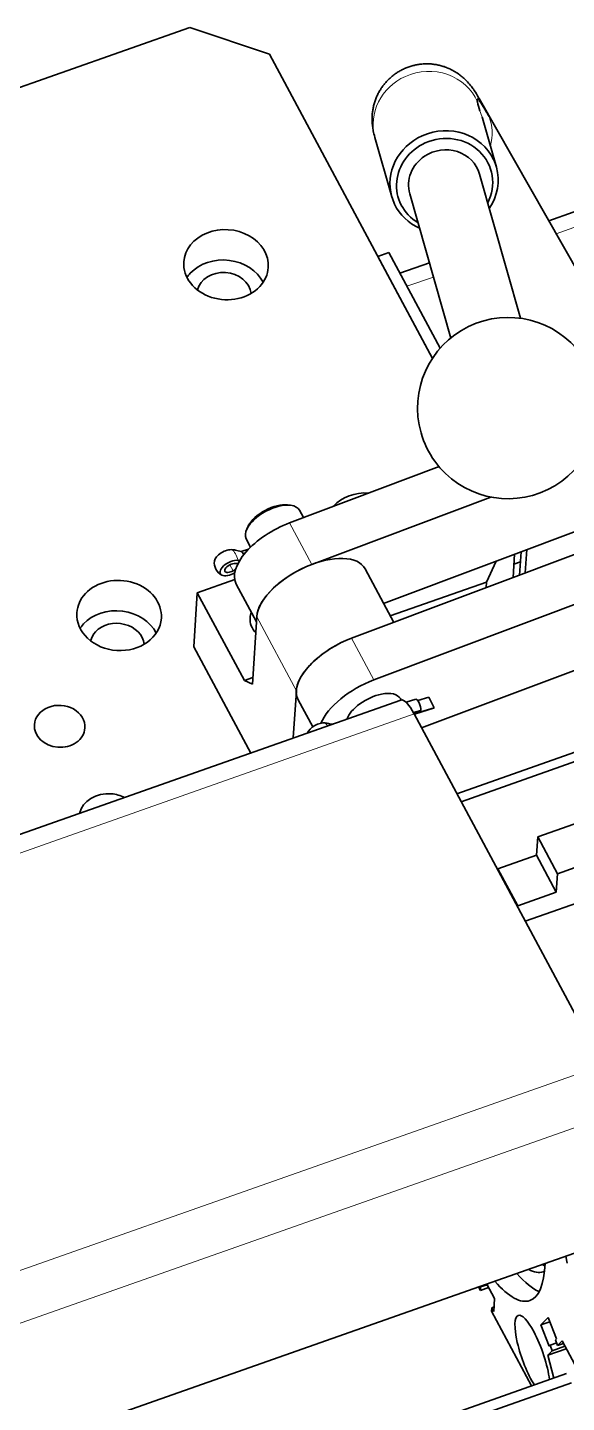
# Model space of a CAD drawing. Header units: millimetres. Extents: x 50851 to 121906, y -34238 to -12059.
# Drawn here: x 119435.8 to 119442.94, y -27240.09 to -27221.89 of the extents above; entities that cross this region are included whole.
import ezdxf

# ---------------------------------------------------------------- set-up
doc = ezdxf.new("R2010")
doc.units = ezdxf.units.MM
doc.layers.add('标注线', color=3, linetype='Continuous', lineweight=25)

# ---------------------------------------------------------------- blocks, each defined once
blk = doc.blocks.new('WWDA8SD8')
at = {"color": 7, "lineweight": 35}
for p, q in [((121416.21, -27962.4), (121655.96, -27877.84)), ((121696.12, -27932.59), (121669.17, -27882.27)), ((121703.87, -27889.6), (121726.53, -27929.44)), ((121762.48, -27893.2), (121715.37, -27909.81)), ((121703.92, -27902.08), (121710.69, -27925.95)), ((121692.38, -27905.35), (121699.15, -27929.22)), ((121682.73, -27978.91), (121764.84, -27948.06)), ((121755.99, -27947.6), (121688.05, -27973.12)), ((121672.49, -27959.79), (121697.22, -27950.5)), ((121676.18, -27966.67), (121705.81, -27955.54)), ((121686.42, -27985.79), (121768.53, -27954.94)), ((121820, -27962.36), (121700.18, -28004.63)), ((121821.91, -27963.25), (121700.88, -28005.94)), ((121766.23, -27966.71), (121694.34, -27993.72)), ((121590.62, -28024.5), (121690.9, -27989.13)), ((121724.23, -28049.54), (121693.11, -27991.43)), ((121734.97, -28004.18), (121713.55, -28011.74)), ((121738.25, -28010.3), (121716.83, -28017.86)), ((121736.94, -28016.77), (121711.49, -28025.74)), ((121720.56, -28080.32), (121638.51, -28109.25)), ((121719.16, -28102.1), (121637.12, -28131.04)), ((121718.34, -28100.57), (121637.24, -28129.18))]:
    blk.add_line(p, q, dxfattribs=at)
at = {"color": 7, "lineweight": 35, "ltscale": 0.348357}
blk.add_line((121669.17, -27882.27), (121655.96, -27877.84), dxfattribs=at)
at = {"color": 7, "lineweight": 35, "ltscale": 0.00375}
blk.add_line((121704.42, -27892.83), (121704.38, -27892.69), dxfattribs=at)
at = {"color": 7, "lineweight": 35, "ltscale": 0.210316}
blk.add_line((121706.71, -27900.92), (121704.42, -27892.83), dxfattribs=at)
at = {"color": 7, "lineweight": 13}
for p, q in [((121716.59, -27911.96), (121764.32, -27895.12)), ((121693.11, -27991.43), (121592.83, -28026.8)), ((121724.23, -28049.54), (121623.96, -28084.91)), ((121626.2, -28092.85), (121726.48, -28057.48))]:
    blk.add_line(p, q, dxfattribs=at)
at = {"color": 7, "lineweight": 35, "ltscale": 0.255266}
blk.add_line((121686.61, -27896.01), (121689.4, -27905.83), dxfattribs=at)
at = {"color": 7, "lineweight": 35, "ltscale": 0.048333}
blk.add_line((121687.09, -27915.72), (121688.91, -27915.07), dxfattribs=at)
at = {"color": 7, "lineweight": 35, "ltscale": 0.449353}
blk.add_line((121697.39, -27930.92), (121688.91, -27915.07), dxfattribs=at)
at = {"color": 7, "lineweight": 35, "ltscale": 0.478542}
blk.add_line((121696.12, -27932.59), (121687.09, -27915.72), dxfattribs=at)
at = {"color": 7, "lineweight": 35, "ltscale": 0.129241}
blk.add_line((121695.62, -27916.78), (121690.74, -27918.5), dxfattribs=at)
at = {"color": 7, "lineweight": 13, "ltscale": 0.116102}
blk.add_line((121691.9, -27920.66), (121696.28, -27919.12), dxfattribs=at)
at = {"color": 7, "lineweight": 35, "ltscale": 0.012563}
blk.add_line((121672.16, -27956.84), (121672.66, -27956.9), dxfattribs=at)
at = {"color": 7, "lineweight": 35, "ltscale": 0.034049}
blk.add_line((121674.13, -27957.73), (121674.78, -27958.93), dxfattribs=at)
at = {"color": 7, "lineweight": 35, "ltscale": 0.012556}
blk.add_line((121665.67, -27960.32), (121665.44, -27960.77), dxfattribs=at)
at = {"color": 7, "lineweight": 13, "ltscale": 0.195152}
blk.add_line((121676.18, -27966.67), (121672.49, -27959.79), dxfattribs=at)
at = {"color": 7, "lineweight": 35, "ltscale": 0.038465}
blk.add_line((121665.32, -27962.45), (121666.04, -27963.81), dxfattribs=at)
at = {"color": 7, "lineweight": 35, "ltscale": 0.019424}
blk.add_line((121664.5, -27964.54), (121663.74, -27964.37), dxfattribs=at)
at = {"color": 7, "lineweight": 35, "ltscale": 0.032768}
blk.add_line((121664.46, -27964.53), (121665.71, -27964.15), dxfattribs=at)
at = {"color": 7, "lineweight": 35, "ltscale": 0.097135}
for p, q in [((121709.72, -27964.98), (121709.47, -27968.86)), ((121710.55, -27968.45), (121710.8, -27964.58)), ((121711.74, -27964.22), (121711.49, -27968.1))]:
    blk.add_line(p, q, dxfattribs=at)
at = {"color": 7, "lineweight": 35, "ltscale": 0.000964105}
blk.add_line((121660.04, -27966.08), (121660.04, -27966.12), dxfattribs=at)
at = {"color": 7, "lineweight": 13, "ltscale": 0.028545}
blk.add_line((121663.13, -27967.75), (121662.59, -27966.74), dxfattribs=at)
at = {"color": 7, "lineweight": 35, "ltscale": 0.012226}
blk.add_line((121663.56, -27967.5), (121663.13, -27967.75), dxfattribs=at)
at = {"color": 7, "lineweight": 35, "ltscale": 0.015247}
blk.add_line((121663.34, -27966.54), (121663.95, -27966.54), dxfattribs=at)
at = {"color": 7, "lineweight": 35, "ltscale": 0.006847}
blk.add_line((121663.95, -27966.01), (121664.23, -27966.04), dxfattribs=at)
at = {"color": 7, "lineweight": 35, "ltscale": 0.25141}
blk.add_line((121689.74, -27976.27), (121684.99, -27967.41), dxfattribs=at)
at = {"color": 7, "lineweight": 35, "ltscale": 0.095594}
blk.add_line((121706.7, -27966.12), (121705.1, -27969.59), dxfattribs=at)
at = {"color": 7, "lineweight": 35, "ltscale": 0.028587}
blk.add_line((121709.61, -27966.66), (121710.69, -27966.28), dxfattribs=at)
at = {"color": 7, "lineweight": 35, "ltscale": 0.163885}
blk.add_line((121663.41, -27969.19), (121657.22, -27971.37), dxfattribs=at)
at = {"color": 7, "lineweight": 35, "ltscale": 0.176352}
blk.add_line((121663.67, -27969.97), (121667, -27976.19), dxfattribs=at)
at = {"color": 7, "lineweight": 35, "ltscale": 0.422431}
blk.add_line((121705.1, -27969.59), (121689.16, -27975.21), dxfattribs=at)
at = {"color": 7, "lineweight": 35, "ltscale": 0.023516}
blk.add_line((121705.1, -27969.59), (121705.04, -27970.52), dxfattribs=at)
at = {"color": 7, "lineweight": 35, "ltscale": 0.223894}
blk.add_line((121657.22, -27971.37), (121656.65, -27980.31), dxfattribs=at)
at = {"color": 7, "lineweight": 35, "ltscale": 0.411987}
blk.add_line((121665.01, -27985.9), (121657.22, -27971.37), dxfattribs=at)
at = {"color": 7, "lineweight": 35, "ltscale": 0.279868}
blk.add_line((121666.34, -27986.52), (121667.06, -27975.35), dxfattribs=at)
at = {"color": 7, "lineweight": 13, "ltscale": 0.346939}
blk.add_line((121667.06, -27975.35), (121673.61, -27987.58), dxfattribs=at)
at = {"color": 7, "lineweight": 13, "ltscale": 0.195151}
blk.add_line((121686.42, -27985.79), (121682.73, -27978.91), dxfattribs=at)
at = {"color": 7, "lineweight": 35, "ltscale": 0.49847}
blk.add_line((121656.65, -27980.31), (121666.07, -27997.89), dxfattribs=at)
at = {"color": 7, "lineweight": 35, "ltscale": 0.037305}
blk.add_line((121666.41, -27985.4), (121665.01, -27985.9), dxfattribs=at)
at = {"color": 7, "lineweight": 35, "ltscale": 0.036799}
blk.add_line((121666.34, -27986.52), (121665.01, -27985.9), dxfattribs=at)
at = {"color": 7, "lineweight": 35, "ltscale": 0.195993}
blk.add_line((121673.61, -27987.58), (121673.11, -27995.4), dxfattribs=at)
at = {"color": 7, "lineweight": 35, "ltscale": 0.127455}
blk.add_line((121673.91, -27989.09), (121676.32, -27993.58), dxfattribs=at)
at = {"color": 7, "lineweight": 35, "ltscale": 0.006541}
blk.add_line((121690.82, -27988.88), (121690.94, -27989.12), dxfattribs=at)
at = {"color": 7, "lineweight": 35, "ltscale": 0.042417}
blk.add_line((121691.76, -27989.5), (121693.39, -27989), dxfattribs=at)
at = {"color": 7, "lineweight": 35, "ltscale": 0.087096}
blk.add_line((121696.43, -27990.39), (121693.1, -27991.42), dxfattribs=at)
at = {"color": 7, "lineweight": 35, "ltscale": 0.083652}
blk.add_line((121693.14, -27991.48), (121696.33, -27990.49), dxfattribs=at)
at = {"color": 7, "lineweight": 35, "ltscale": 0.046979}
blk.add_line((121695.51, -27988.67), (121693.71, -27989.22), dxfattribs=at)
at = {"color": 7, "lineweight": 35, "ltscale": 0.048865}
blk.add_line((121695.51, -27988.67), (121696.43, -27990.39), dxfattribs=at)
at = {"color": 7, "lineweight": 35, "ltscale": 0.011062}
blk.add_line((121679.53, -27993.14), (121679.09, -27993.04), dxfattribs=at)
at = {"color": 7, "lineweight": 35, "ltscale": 0.032071}
blk.add_line((121694.21, -27990.83), (121692.99, -27991.21), dxfattribs=at)
at = {"color": 7, "lineweight": 35, "ltscale": 0.076963}
for p, q in [((121713.35, -28014.81), (121713.55, -28011.74)), ((121716.63, -28020.93), (121716.83, -28017.86))]:
    blk.add_line(p, q, dxfattribs=at)
at = {"color": 7, "lineweight": 35, "ltscale": 0.173467}
for p, q in [((121713.55, -28011.74), (121716.83, -28017.86)), ((121713.35, -28014.81), (121716.63, -28020.93))]:
    blk.add_line(p, q, dxfattribs=at)
at = {"color": 7, "lineweight": 35, "ltscale": 0.169167}
blk.add_line((121706.97, -28017.06), (121713.35, -28014.81), dxfattribs=at)
at = {"color": 7, "lineweight": 35, "ltscale": 0.00569}
blk.add_line((121706.96, -28017.29), (121706.97, -28017.06), dxfattribs=at)
at = {"color": 7, "lineweight": 35, "ltscale": 0.173469}
blk.add_line((121710.25, -28023.18), (121706.97, -28017.06), dxfattribs=at)
at = {"color": 7, "lineweight": 35, "ltscale": 0.169161}
blk.add_line((121716.63, -28020.93), (121710.25, -28023.18), dxfattribs=at)
at = {"color": 7, "lineweight": 35, "ltscale": 0.005689}
blk.add_line((121710.25, -28023.18), (121710.23, -28023.41), dxfattribs=at)
at = {"color": 7, "lineweight": 35, "ltscale": 0.030075}
blk.add_line((121718.22, -28081.14), (121718.41, -28082.33), dxfattribs=at)
at = {"color": 7, "lineweight": 35, "ltscale": 0.016149}
blk.add_line((121704.06, -28086.81), (121703.76, -28086.24), dxfattribs=at)
at = {"color": 7, "lineweight": 35, "ltscale": 0.003128}
blk.add_line((121704.1, -28086.25), (121704.04, -28086.14), dxfattribs=at)
at = {"color": 7, "lineweight": 35, "ltscale": 0.013994}
blk.add_line((121704.06, -28086.81), (121704.1, -28086.25), dxfattribs=at)
at = {"color": 7, "lineweight": 35, "ltscale": 0.035849}
blk.add_line((121705.42, -28086.33), (121704.06, -28086.81), dxfattribs=at)
at = {"color": 7, "lineweight": 35, "ltscale": 0.028374}
blk.add_line((121705.17, -28085.87), (121704.1, -28086.25), dxfattribs=at)
at = {"color": 7, "lineweight": 35, "ltscale": 0.068564}
blk.add_line((121705.11, -28085.76), (121706.41, -28088.18), dxfattribs=at)
at = {"color": 7, "lineweight": 35, "ltscale": 0.053174}
blk.add_line((121706.41, -28088.18), (121706.27, -28090.3), dxfattribs=at)
at = {"color": 7, "lineweight": 35, "ltscale": 0.013992}
blk.add_line((121705.94, -28089.69), (121705.91, -28090.25), dxfattribs=at)
at = {"color": 7, "lineweight": 35, "ltscale": 0.350813}
blk.add_line((121712.53, -28102.62), (121705.91, -28090.25), dxfattribs=at)
at = {"color": 7, "lineweight": 35, "ltscale": 0.009942}
blk.add_line((121706.32, -28089.56), (121705.94, -28089.69), dxfattribs=at)
at = {"color": 7, "lineweight": 35, "ltscale": 0.017346}
blk.add_line((121706.27, -28090.3), (121705.94, -28089.69), dxfattribs=at)
at = {"color": 7, "lineweight": 35, "ltscale": 0.042976}
blk.add_line((121714.07, -28092.52), (121715.29, -28091.31), dxfattribs=at)
at = {"color": 7, "lineweight": 35, "ltscale": 0.03935}
blk.add_line((121715.56, -28092), (121714.07, -28092.52), dxfattribs=at)
at = {"color": 7, "lineweight": 35, "ltscale": 0.094341}
blk.add_line((121715.44, -28096.04), (121714.07, -28092.52), dxfattribs=at)
at = {"color": 7, "lineweight": 35, "ltscale": 0.094342}
blk.add_line((121715.29, -28091.31), (121716.65, -28094.82), dxfattribs=at)
at = {"color": 7, "lineweight": 35, "ltscale": 0.005636}
blk.add_line((121716.65, -28094.82), (121716.5, -28094.98), dxfattribs=at)
at = {"color": 7, "lineweight": 35, "ltscale": 0.024826}
for p, q in [((121716.5, -28094.98), (121716.85, -28095.91)), ((121715.96, -28096.81), (121715.6, -28095.88))]:
    blk.add_line(p, q, dxfattribs=at)
at = {"color": 7, "lineweight": 35, "ltscale": 0.025951}
blk.add_line((121716.85, -28095.91), (121717.59, -28095.18), dxfattribs=at)
at = {"color": 7, "lineweight": 35, "ltscale": 0.110226}
blk.add_line((121717.59, -28095.18), (121719.67, -28099.06), dxfattribs=at)
at = {"color": 7, "lineweight": 35, "ltscale": 0.081192}
blk.add_line((121718.28, -28096.47), (121715.22, -28097.55), dxfattribs=at)
at = {"color": 7, "lineweight": 35, "ltscale": 0.026185}
blk.add_line((121715.22, -28097.55), (121715.96, -28096.81), dxfattribs=at)
at = {"color": 7, "lineweight": 35, "ltscale": 0.097582}
blk.add_line((121716.22, -28101.32), (121715.22, -28097.55), dxfattribs=at)
at = {"color": 7, "lineweight": 35, "ltscale": 0.005642}
blk.add_line((121715.6, -28095.88), (121715.44, -28096.04), dxfattribs=at)
at = {"color": 7, "lineweight": 35, "ltscale": 0.029022}
blk.add_line((121716.69, -28095.5), (121715.6, -28095.88), dxfattribs=at)
at = {"color": 7, "lineweight": 35, "ltscale": 0.055835}
blk.add_line((121718.06, -28096.06), (121715.96, -28096.81), dxfattribs=at)
at = {"color": 7, "lineweight": 35, "ltscale": 0.025137}
blk.add_line((121717.8, -28095.58), (121716.85, -28095.91), dxfattribs=at)
at = {"color": 7, "lineweight": 35}
for points in [[(121691.49, -27884.64), (121691.34, -27884.71), (121691.19, -27884.78), (121691.04, -27884.86), (121690.89, -27884.94), (121690.74, -27885.02), (121690.6, -27885.1), (121690.45, -27885.19), (121690.31, -27885.28), (121690.17, -27885.37), (121690.03, -27885.47), (121689.89, -27885.56), (121689.76, -27885.66), (121689.63, -27885.77), (121689.49, -27885.87), (121689.37, -27885.98), (121689.24, -27886.09), (121689.11, -27886.2), (121688.99, -27886.31), (121688.87, -27886.43), (121688.75, -27886.55), (121688.63, -27886.67), (121688.52, -27886.79), (121688.41, -27886.92), (121688.3, -27887.05), (121688.22, -27887.14), (121688.12, -27887.26), (121688.03, -27887.38), (121687.94, -27887.5), (121687.85, -27887.62), (121687.76, -27887.75), (121687.67, -27887.88), (121687.59, -27888), (121687.51, -27888.13), (121687.42, -27888.28), (121687.33, -27888.42), (121687.25, -27888.57), (121687.17, -27888.72), (121687.1, -27888.87), (121687.02, -27889.02), (121686.95, -27889.18), (121686.88, -27889.33), (121686.82, -27889.49), (121686.76, -27889.65), (121686.7, -27889.8), (121686.64, -27889.96), (121686.59, -27890.13), (121686.54, -27890.29), (121686.49, -27890.45), (121686.45, -27890.61), (121686.4, -27890.78), (121686.37, -27890.95), (121686.33, -27891.12), (121686.3, -27891.28), (121686.27, -27891.45), (121686.24, -27891.62), (121686.22, -27891.79), (121686.2, -27891.96), (121686.18, -27892.14), (121686.17, -27892.31), (121686.16, -27892.49), (121686.15, -27892.67), (121686.15, -27892.84), (121686.15, -27893.02), (121686.15, -27893.19), (121686.16, -27893.37), (121686.17, -27893.57), (121686.18, -27893.78), (121686.2, -27893.98), (121686.23, -27894.18), (121686.25, -27894.37), (121686.28, -27894.56), (121686.31, -27894.74), (121686.34, -27894.91), (121686.4, -27895.2), (121686.46, -27895.44), (121686.52, -27895.68), (121686.61, -27896.01)], [(121691.49, -27884.64), (121691.65, -27884.57), (121691.8, -27884.51), (121691.96, -27884.45), (121692.11, -27884.39), (121692.27, -27884.33), (121692.43, -27884.28), (121692.59, -27884.23), (121692.75, -27884.18), (121692.92, -27884.14), (121693.08, -27884.1), (121693.24, -27884.06), (121693.41, -27884.02), (121693.57, -27883.99), (121693.74, -27883.96), (121693.9, -27883.94), (121694.07, -27883.92), (121694.24, -27883.9), (121694.4, -27883.88), (121694.57, -27883.87), (121694.74, -27883.86), (121694.91, -27883.85), (121695.08, -27883.85), (121695.24, -27883.85), (121695.41, -27883.85), (121695.58, -27883.85), (121695.75, -27883.86), (121695.92, -27883.87), (121696.08, -27883.89), (121696.25, -27883.91), (121696.42, -27883.93), (121696.59, -27883.95), (121696.75, -27883.98), (121696.92, -27884.01), (121697.08, -27884.04), (121697.25, -27884.08), (121697.41, -27884.12), (121697.58, -27884.16), (121697.74, -27884.21), (121697.9, -27884.26), (121698.06, -27884.31), (121698.22, -27884.37), (121698.38, -27884.42), (121698.54, -27884.49), (121698.69, -27884.55), (121698.85, -27884.62), (121699, -27884.69), (121699.16, -27884.76), (121699.31, -27884.83), (121699.5, -27884.93), (121699.69, -27885.04), (121699.87, -27885.15), (121700.06, -27885.26)], [(121700.06, -27885.26), (121700.27, -27885.4), (121700.48, -27885.54), (121700.62, -27885.65), (121700.76, -27885.76), (121700.9, -27885.87), (121701.04, -27885.98), (121701.17, -27886.09), (121701.31, -27886.21), (121701.43, -27886.33), (121701.56, -27886.45), (121701.75, -27886.64), (121701.93, -27886.83), (121702.11, -27887.02), (121702.27, -27887.21), (121702.44, -27887.42), (121702.59, -27887.61), (121702.7, -27887.76), (121702.8, -27887.9), (121702.9, -27888.04), (121703.05, -27888.27), (121703.23, -27888.54), (121703.4, -27888.81), (121703.61, -27889.16), (121703.81, -27889.51), (121703.87, -27889.59)], [(121703.58, -27890.13), (121703.56, -27889.99), (121703.55, -27889.93), (121703.54, -27889.87), (121703.54, -27889.81), (121703.54, -27889.76), (121703.54, -27889.74), (121703.55, -27889.72), (121703.55, -27889.71), (121703.56, -27889.7), (121703.57, -27889.69), (121703.58, -27889.68), (121703.59, -27889.68), (121703.61, -27889.68), (121703.62, -27889.69), (121703.65, -27889.7)], [(121703.65, -27889.7), (121703.67, -27889.72), (121703.7, -27889.74), (121703.75, -27889.79), (121703.81, -27889.86), (121703.86, -27889.92), (121703.92, -27889.99), (121703.98, -27890.07), (121704.04, -27890.16), (121704.18, -27890.37), (121704.33, -27890.6)]]:
    blk.add_lwpolyline(points, dxfattribs=at)
for centre, radius, start, end in [((121728.43, -27884.59), 25.46, 192.5708, 195.9951), ((121655.38, -27920.83), 57.54, 29.4017, 31.6888), ((121708.67, -27940.81), 15, 35.9377, 195.8285), ((121708.67, -27940.81), 15, 215.9368, 15.8348), ((121708.67, -27940.81), 15, 195.8285, 215.9368), ((121662.21, -27971.48), 7.28, 77.9127, 83.7086), ((121662.32, -27966.4), 2.3, 172.9692, 208.1762), ((121662.32, -27966.4), 2.3, 208.1762, 243.3804), ((121677.57, -28000.16), 7.28, 77.9127, 83.7086)]:
    blk.add_arc(centre, radius, start, end, dxfattribs=at)
at = {"color": 7, "lineweight": 13}
blk.add_arc((121696.81, -27894.99), 7.91, 15.8333, 25.3518, dxfattribs=at)
for centre, major_axis, ratio, start_param, end_param in [((121695.27, -27893.56), (-8.66, -2.45), 0.936553, 4.868128, 6.283119), ((121695.27, -27893.56), (8.66, 2.45), 0.936553, 0.122513, 1.726536), ((121696.04, -27894.05), (-7.82, -4.45), 0.867274, 2.998933, 3.141532), ((121697.31, -27896.27), (-7.82, -4.45), 0.867274, 2.41746, 3.03216), ((121663.32, -27966.09), (0.6, -1.93), 0.314284, 1.517222, 2.728096), ((121678.67, -27994.76), (0.6, -1.93), 0.314284, 2.249662, 2.728096)]:
    blk.add_ellipse(centre, major_axis=major_axis, ratio=ratio, start_param=start_param, end_param=end_param, dxfattribs=at)
at = {"color": 7, "lineweight": 35}
for centre, major_axis, ratio, start_param, end_param in [((121698.06, -27903.38), (-8.66, -2.45), 0.936553, 3.297332, 4.868128), ((121698.06, -27903.38), (-8.66, -2.45), 0.936553, 4.868128, 6.283119), ((121698.15, -27903.72), (-7.7, -2.18), 0.936553, 4.868128, 7.005805), ((121698.15, -27903.72), (-7.7, -2.18), 0.936553, 2.418857, 4.868128), ((121698.15, -27903.72), (-5.77, -1.64), 0.936553, 5.042717, 6.283285), ((121698.15, -27903.72), (-5.77, -1.64), 0.936553, 3.141692, 5.042717), ((121698.06, -27903.38), (8.66, 2.45), 0.936553, 0.000005, 0.15574), ((121698.06, -27903.38), (8.66, 2.45), 0.936553, 5.442208, 6.283191), ((121698.06, -27903.38), (-8.66, -2.45), 0.936553, 6.283119, 6.438925), ((121698.06, -27903.38), (8.66, 2.45), 0.936553, 3.297332, 3.98266), ((121661.97, -27917.08), (6.99, -0.45), 0.828673, 0.000038, 3.141631), ((121661.97, -27917.08), (6.99, -0.45), 0.828673, 3.141631, 5.687619), ((121661.64, -27922.11), (6.99, -0.45), 0.828673, 0.449175, 2.546026), ((121661.97, -27917.08), (6.99, -0.45), 0.828673, 5.687619, 6.283223), ((121661.64, -27922.11), (6.99, -0.45), 0.828673, 2.546026, 2.692418), ((121661.64, -27922.11), (4.49, -0.29), 0.828673, 0.150546, 2.991047), ((121685.31, -27960.66), (6.99, -0.45), 0.828673, 1.58139, 2.546026), ((121669.73, -27960.09), (-4.41, -2.36), 0.497709, 3.752787, 5.671971), ((121669.52, -27959.71), (3.97, 2.12), 0.497709, 0.611194, 2.530378), ((121669.73, -27960.09), (-4.41, -2.36), 0.497709, 3.141495, 3.752787), ((121685.31, -27960.66), (6.99, -0.45), 0.828673, 2.546026, 2.556329), ((121672.49, -27965.25), (-8.82, -4.72), 0.497709, 4.451101, 6.28328), ((121669.73, -27960.09), (-4.41, -2.36), 0.497709, 5.671971, 6.283088), ((121661.85, -27965.52), (1.76, 0.94), 0.497709, 0.615786, 2.770803), ((121664.77, -27965.64), (0.34, -1.1), 0.314284, 2.042453, 2.960611), ((121676.17, -27972.13), (8.82, 4.72), 0.497709, 6.283169, 9.125039), ((121662.79, -27967.28), (-1.76, -0.94), 0.497709, 3.757378, 6.621078), ((121662.79, -27967.28), (1.01, 0.54), 0.497709, 2.770803, 3.141628), ((121662.79, -27967.28), (1.01, 0.54), 0.497709, 0.757447, 2.770803), ((121662.79, -27967.28), (1.01, 0.54), 0.497709, 3.141628, 4.784159), ((121676.17, -27972.13), (-8.82, -4.72), 0.497709, 4.451101, 5.983505), ((121644.28, -27975.13), (6.99, -0.45), 0.828673, 0.000038, 2.546026), ((121662.79, -27967.28), (-1.76, -0.94), 0.497709, 0.337893, 1.663351), ((121644.28, -27975.13), (6.99, -0.45), 0.828673, 2.546026, 3.141631), ((121644.28, -27975.13), (6.99, -0.45), 0.828673, 3.141631, 6.283223), ((121643.96, -27980.16), (6.99, -0.45), 0.828673, 0.449175, 2.546026), ((121670.44, -27975.8), (4.49, -0.29), 0.828672, 2.88858, 3.141631), ((121643.96, -27980.16), (6.99, -0.45), 0.828673, 2.546026, 2.692418), ((121643.96, -27980.16), (4.49, -0.29), 0.828673, 0.150546, 2.546026), ((121670.44, -27975.8), (4.49, -0.29), 0.828672, 3.141631, 3.855418), ((121643.96, -27980.16), (4.49, -0.29), 0.828673, 2.546026, 2.991047), ((121682.72, -27984.36), (-8.82, -4.72), 0.497709, 4.451101, 6.28328), ((121682.72, -27984.36), (8.82, 4.72), 0.497709, 1.309452, 2.841853), ((121686.41, -27991.25), (-8.82, -4.72), 0.497709, 4.451101, 5.731807), ((121686.41, -27991.25), (-4.41, -2.36), 0.497709, 4.165703, 5.786383), ((121686.41, -27991.25), (4.41, 2.36), 0.497709, 0, 1.02411), ((121634.44, -27993.47), (4.18, -0.27), 0.828673, 0.000104, 3.141697), ((121692.9, -27994.79), (-2, 5.66), 0.256102, 5.253255, 6.283185), ((121693.73, -27990.1), (0.34, -1.1), 0.314284, 0.753221, 3.141593), ((121695.99, -27989.4), (0.34, -1.1), 0.314284, 0, 0.350505), ((121677.21, -27994.19), (1.76, 0.94), 0.497709, 0.615786, 2.622796), ((121634.44, -27993.47), (4.18, -0.27), 0.828673, 3.141697, 4.687617), ((121634.44, -27993.47), (4.18, -0.27), 0.828673, 4.687617, 6.28329), ((121642.63, -28008.76), (4.99, -0.32), 0.828673, 1.545381, 3.006898), ((121642.63, -28008.76), (4.99, -0.32), 0.828673, 1.085155, 1.545381), ((121705.1, -28056.56), (-10.81, 30.65), 0.256102, 2.581984, 2.907176), ((121704.42, -28055.3), (-10.03, 28.43), 0.256102, 2.859345, 3.141593), ((121701.45, -28057.85), (10.81, -30.65), 0.256102, 0.000001, 0.559608), ((121706.7, -28054.5), (-10.03, 28.43), 0.256102, 2.859345, 2.906417), ((121704.42, -28055.3), (-10.03, 28.43), 0.256102, 3.141593, 3.17356), ((121701.45, -28057.85), (10.81, -30.65), 0.256102, 5.723577, 6.283186), ((121712.66, -28097.55), (2.33, -6.6), 0.256102, 2.111662, 3.141593), ((121712.66, -28097.55), (2.33, -6.6), 0.256102, 3.141593, 5.457047), ((121712.66, -28097.55), (2.33, -6.6), 0.256102, 0.82614, 2.111662)]:
    blk.add_ellipse(centre, major_axis=major_axis, ratio=ratio, start_param=start_param, end_param=end_param, dxfattribs=at)

msp = doc.modelspace()

# ---------------------------------------------------------------- block references
at = {"layer": '标注线', "xscale": 0.07999999998719431, "yscale": 0.08000000000174623, "zscale": 0.08000000000000002}
msp.add_blockref('WWDA8SD8', (109705.475, -24991.664), dxfattribs=at)

doc.saveas('drawing.dxf')
